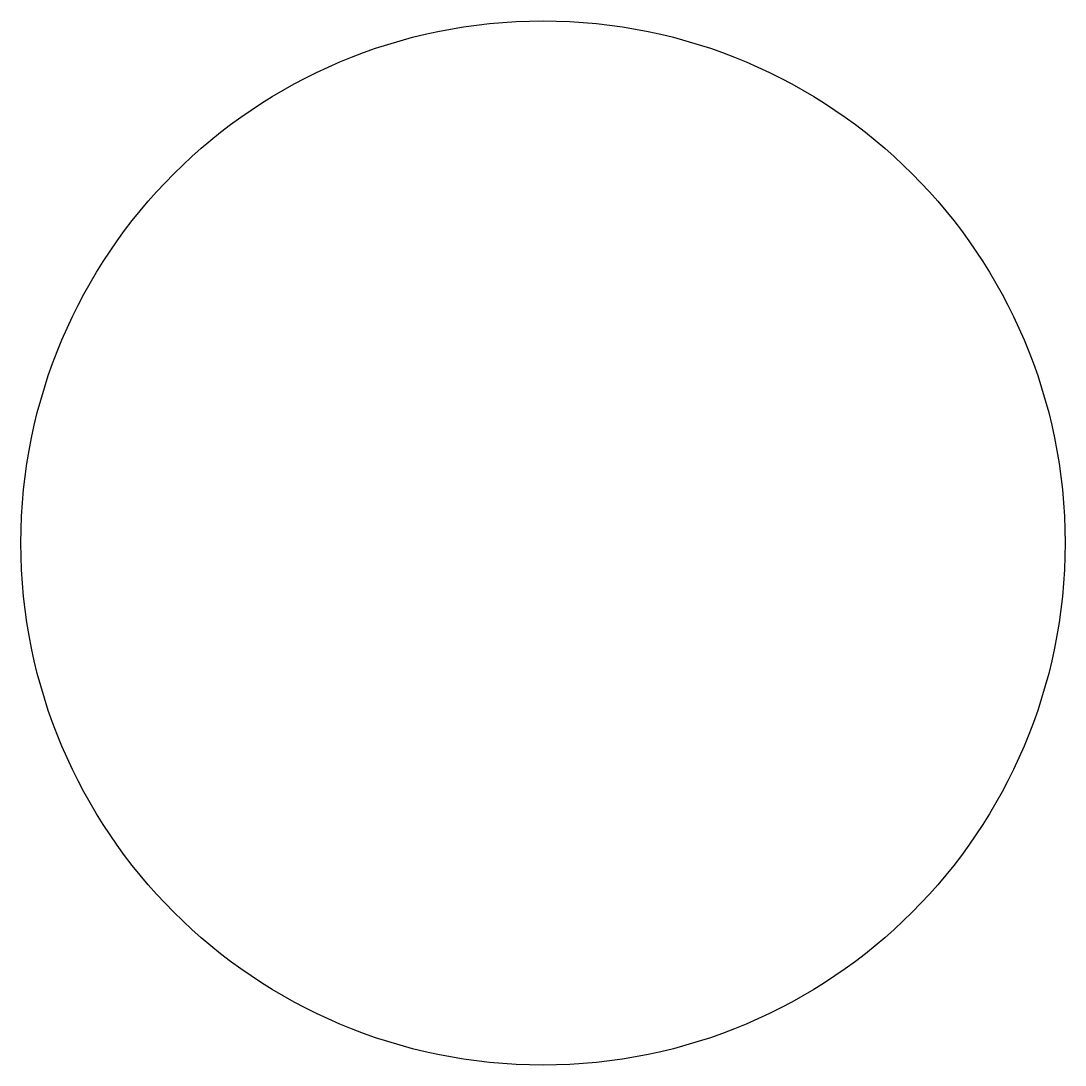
# Model space of a CAD drawing. Header units: millimetres. Extents: x 266.8 to 283.2, y -248.2 to -231.8.
import ezdxf

# ---------------------------------------------------------------- set-up
doc = ezdxf.new("R2010")
doc.units = ezdxf.units.MM
doc.layers.get('0').update_dxf_attribs({"linetype": 'CONTINUOUS'})

msp = doc.modelspace()

# ---------------------------------------------------------------- linework, layer by layer
msp.add_circle((275, -240), 8.25)

doc.saveas('drawing.dxf')
